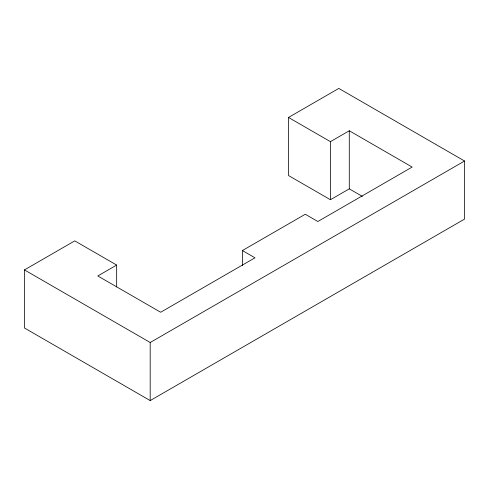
<?xml version="1.0" encoding="UTF-8"?>
<svg xmlns="http://www.w3.org/2000/svg" width="489" height="489" viewBox="0 0 489 489"><rect width="100%" height="100%" fill="white"/><g stroke="black" fill="none" stroke-linecap="round" stroke-linejoin="round"><path stroke-width="0.73" d="M116.663 286.945L116.663 265.069L74.75 240.869L24.45 269.91L24.45 327.985L150.19 400.583L464.55 219.09L464.55 161.015L338.81 88.417L288.51 117.458L288.51 175.533L330.423 199.732L349.287 188.846L362.386 196.407M116.663 265.069L97.8 275.961L160.673 312.257L254.977 257.807L242.403 250.551L242.403 265.637M288.51 117.458L330.423 141.651L349.287 130.765L412.16 167.061L317.85 221.511L305.277 214.249L242.403 250.551M24.45 269.91L150.19 342.508L464.55 161.015M349.287 130.765L349.287 188.846M330.423 141.651L330.423 199.732M150.19 342.508L150.19 400.583"/></g></svg>
